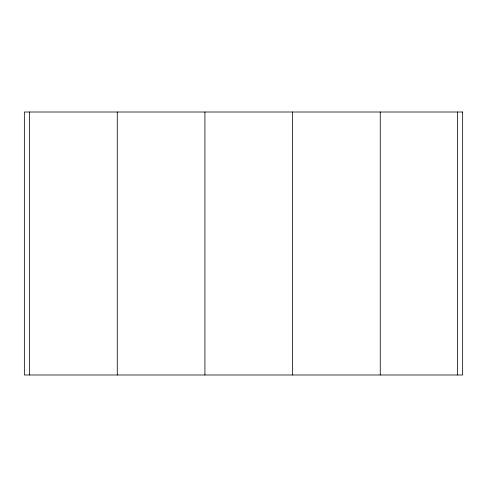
<?xml version="1.0" encoding="UTF-8"?>
<svg xmlns="http://www.w3.org/2000/svg" width="487" height="487" viewBox="0 0 487 487"><rect width="100%" height="100%" fill="white"/><g stroke="black" fill="none" stroke-linecap="round" stroke-linejoin="round"><path stroke-width="0.73" d="M457.39 112.01L457.39 374.99M380.25 112.01L380.25 374.99M292.59 112.01L292.59 374.99M204.93 112.01L204.93 374.99M117.27 112.01L117.27 374.99M29.61 112.01L29.61 374.99M462.65 112.01L24.35 112.01L24.35 374.99L462.65 374.99L462.65 112.01"/></g></svg>
